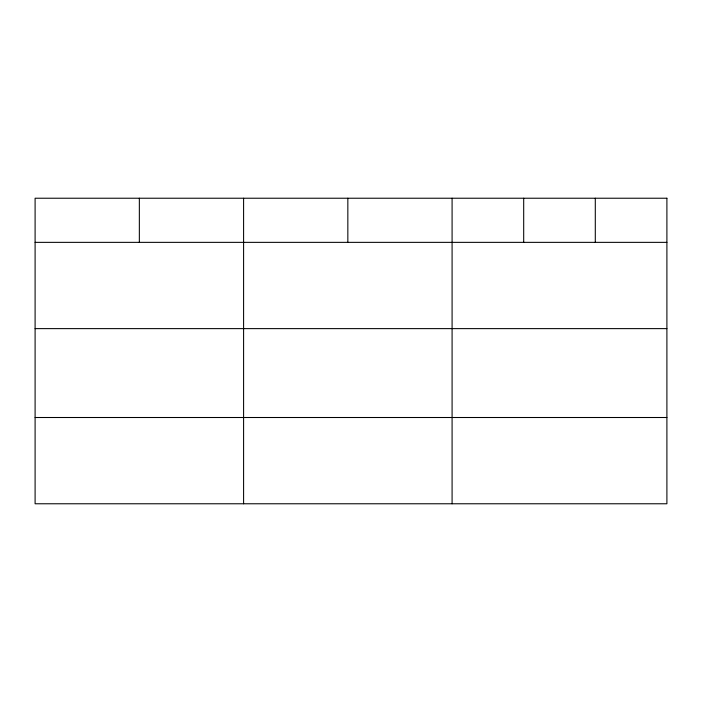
<?xml version="1.0" encoding="UTF-8"?>
<svg xmlns="http://www.w3.org/2000/svg" width="702" height="702" viewBox="0 0 702 702"><rect width="100%" height="100%" fill="white"/><g stroke="black" fill="none" stroke-linecap="round" stroke-linejoin="round"><path stroke-width="1.05" d="M35.1 242.357L666.9 242.357M35.1 328.624L666.9 328.624M35.1 417.506L666.9 417.506M595.296 198.227L595.296 242.357M523.692 198.227L523.692 242.357M452.088 198.227L452.088 503.773M347.841 198.227L347.841 242.357M243.594 198.227L243.594 503.773M139.347 198.227L139.347 242.357M666.9 198.227L35.1 198.227L35.1 503.773L666.9 503.773L666.9 198.227"/></g></svg>
